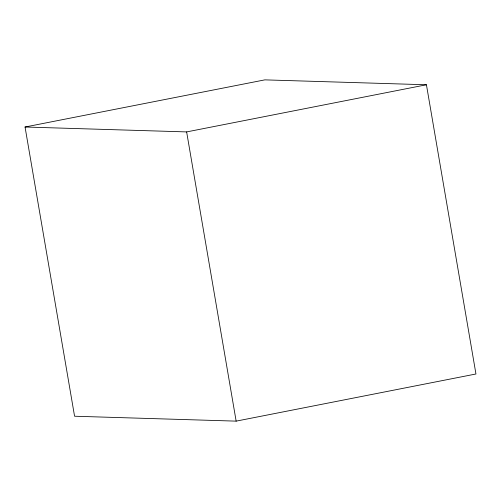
<?xml version="1.0" encoding="UTF-8"?>
<svg xmlns="http://www.w3.org/2000/svg" width="501" height="501" viewBox="0 0 501 501"><rect width="100%" height="100%" fill="white"/><g stroke="black" fill="none" stroke-linecap="round" stroke-linejoin="round"><path stroke-width="0.75" d="M25.05 127.01L264.854 79.866L426.432 84.769L475.95 373.99L236.146 421.134L74.568 416.231L25.05 127.01L186.635 131.913L426.432 84.769M186.635 131.913L236.146 421.134"/></g></svg>
